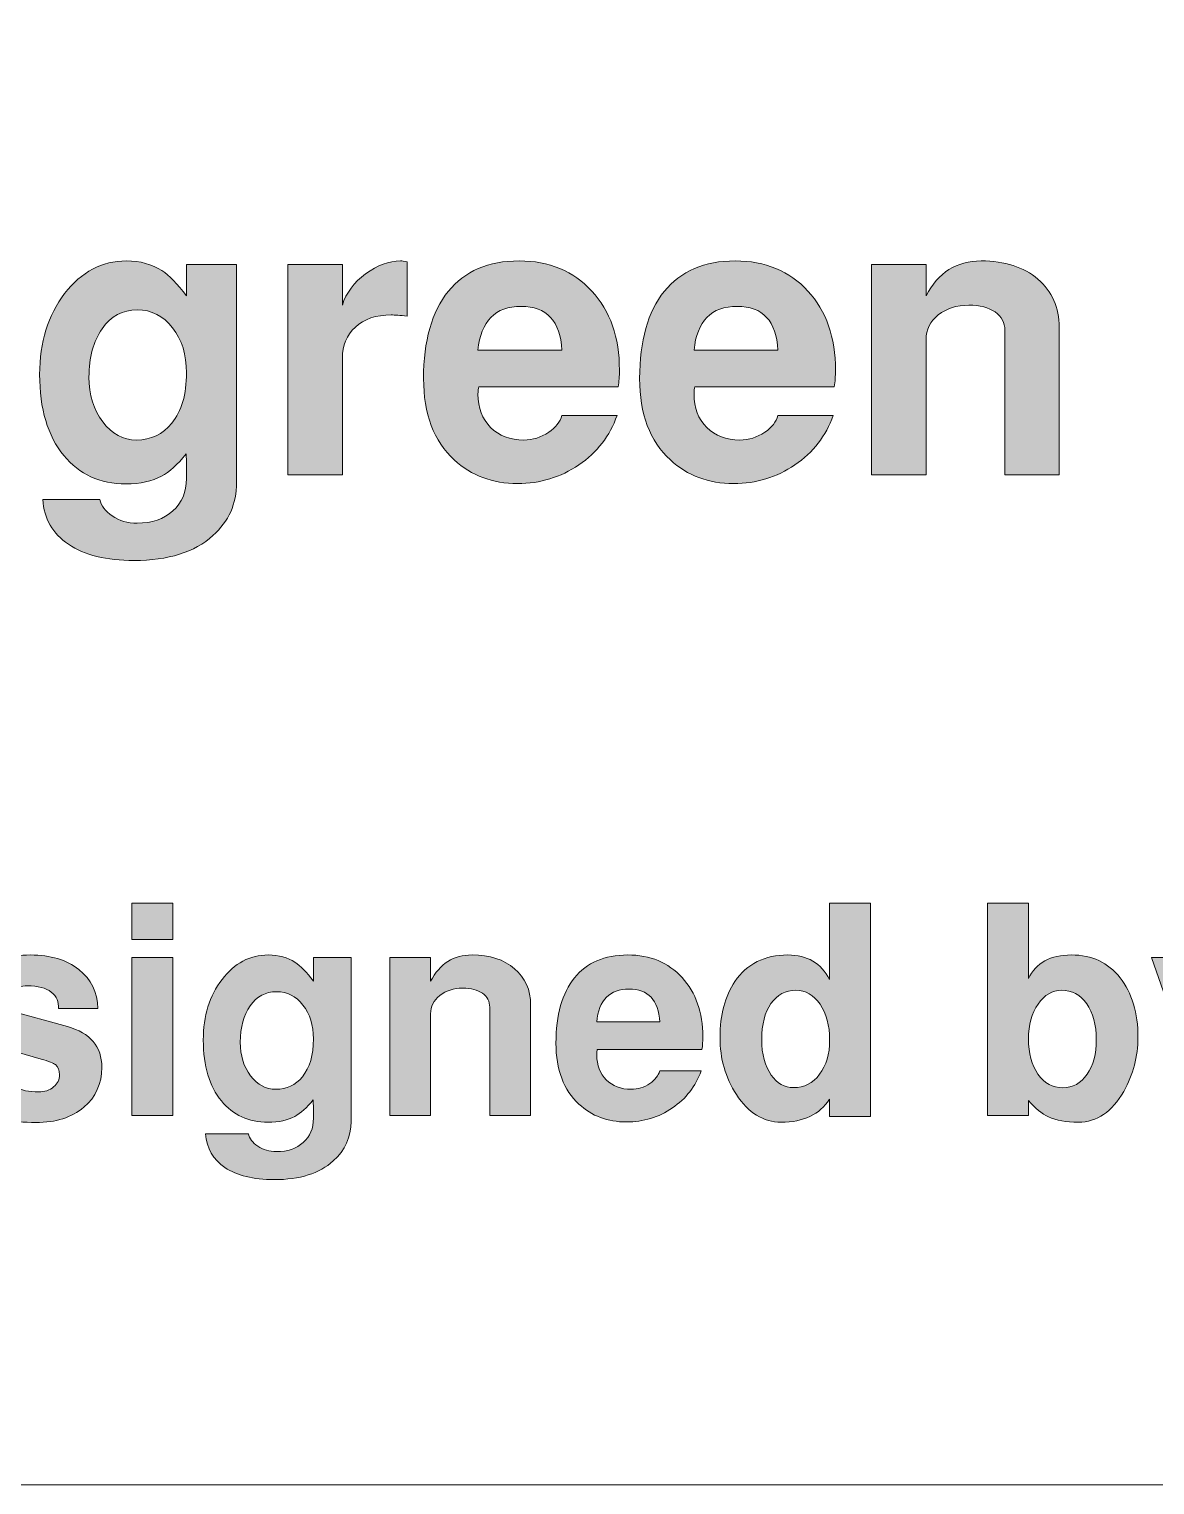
# Model space of a CAD drawing. Header units: inches. Extents: x 0.8 to 4.89, y -4.49 to -0.82.
# Drawn here: x 2.839 to 3.322, y -4.486 to -3.862 of the extents above; entities that cross this region are included whole.
import ezdxf

# ---------------------------------------------------------------- set-up
doc = ezdxf.new("R2010")
doc.units = ezdxf.units.IN
doc.header["$MEASUREMENT"] = 0
doc.layers.add('Layer 1', color=7, linetype='Continuous')

# ---------------------------------------------------------------- blocks, each defined once
blk = doc.blocks.new('block 2')
at = {"layer": 'Layer 1', "color": 7, "lineweight": 5, "true_color": 0xffffff}
blk.add_lwpolyline([(0.79512, -4.48611), (0.79512, -0.81564), (4.89347, -0.81564), (4.89347, -4.48611), (0.79512, -4.48611)], dxfattribs=at)
blk = doc.blocks.new('block 16')
at = {"layer": 'Layer 1', "true_color": 0xed1f24}
h = blk.add_hatch(color=240, dxfattribs=at)
h.dxf.hatch_style = 2
edge = h.paths.add_edge_path()
edge.add_spline(control_points=[(2.92839, -4.0562), (2.92839, -4.0652), (2.92499, -4.07275), (2.91822, -4.07886), (2.91033, -4.08597), (2.89905, -4.08953), (2.88439, -4.08953), (2.8725, -4.08953), (2.86314, -4.08722), (2.8563, -4.08261), (2.84947, -4.078), (2.84578, -4.07159), (2.84522, -4.06336), (2.84522, -4.06336), (2.86968, -4.06336), (2.86968, -4.06336), (2.87025, -4.06603), (2.87203, -4.06839), (2.87505, -4.07045), (2.87807, -4.0725), (2.88164, -4.07353), (2.88577, -4.07353), (2.89203, -4.07353), (2.89711, -4.07178), (2.90102, -4.06828), (2.90493, -4.06478), (2.90689, -4.06014), (2.90689, -4.05436), (2.90689, -4.04836), (2.90683, -4.04486), (2.90672, -4.04386), (2.90304, -4.04842), (2.89951, -4.05159), (2.89617, -4.05337), (2.89214, -4.05558), (2.88706, -4.05669), (2.88091, -4.05669), (2.86974, -4.05669), (2.86086, -4.05264), (2.85428, -4.04453), (2.84734, -4.03609), (2.84389, -4.02448), (2.84389, -4.0097), (2.84389, -3.99592), (2.84746, -3.98436), (2.85461, -3.97503), (2.86176, -3.9657), (2.87059, -3.96103), (2.88108, -3.96103), (2.887, -3.96103), (2.89209, -3.96242), (2.89634, -3.9652), (2.89945, -3.96731), (2.90297, -3.97092), (2.90689, -3.97603), (2.90689, -3.97603), (2.90689, -3.96253), (2.90689, -3.96253), (2.90689, -3.96253), (2.92839, -3.96253), (2.92839, -3.96253), (2.92839, -3.96253), (2.92839, -4.0562), (2.92839, -4.0562)], knot_values=[0, 0, 0, 0, 1, 1, 1, 2, 2, 2, 3, 3, 3, 4, 4, 4, 5, 5, 5, 6, 6, 6, 7, 7, 7, 8, 8, 8, 9, 9, 9, 10, 10, 10, 11, 11, 11, 12, 12, 12, 13, 13, 13, 14, 14, 14, 15, 15, 15, 16, 16, 16, 17, 17, 17, 18, 18, 18, 19, 19, 19, 20, 20, 20, 21, 21, 21, 21], degree=3, periodic=1)
edge = h.paths.add_edge_path()
edge.add_spline(control_points=[(2.90689, -4.00903), (2.90689, -4.00125), (2.90489, -3.99481), (2.90089, -3.9897), (2.89688, -3.98459), (2.89183, -3.98203), (2.88572, -3.98203), (2.8795, -3.98203), (2.8745, -3.98473), (2.87072, -3.99011), (2.86694, -3.9955), (2.86505, -4.00242), (2.86505, -4.01086), (2.86505, -4.01853), (2.86702, -4.02495), (2.87097, -4.03011), (2.87491, -4.03528), (2.87972, -4.03786), (2.88539, -4.03786), (2.89161, -4.03786), (2.89666, -4.03547), (2.90055, -4.03069), (2.90477, -4.02547), (2.90689, -4.01826), (2.90689, -4.00903)], knot_values=[0, 0, 0, 0, 1, 1, 1, 2, 2, 2, 3, 3, 3, 4, 4, 4, 5, 5, 5, 6, 6, 6, 7, 7, 7, 8, 8, 8, 8], degree=3, periodic=1)
h = blk.add_hatch(color=240, dxfattribs=at)
h.dxf.hatch_style = 2
edge = h.paths.add_edge_path()
edge.add_spline(control_points=[(3.00155, -3.98469), (2.99844, -3.98436), (2.99616, -3.9842), (2.99472, -3.9842), (2.98817, -3.9842), (2.98303, -3.98595), (2.9793, -3.98945), (2.97558, -3.99295), (2.97372, -3.99736), (2.97372, -4.0027), (2.97372, -4.0027), (2.97372, -4.05286), (2.97372, -4.05286), (2.97372, -4.05286), (2.95039, -4.05286), (2.95039, -4.05286), (2.95039, -4.05286), (2.95039, -3.96253), (2.95039, -3.96253), (2.95039, -3.96253), (2.97372, -3.96253), (2.97372, -3.96253), (2.97372, -3.96253), (2.97372, -3.98003), (2.97372, -3.98003), (2.97539, -3.9747), (2.97872, -3.97019), (2.98372, -3.96653), (2.98872, -3.96286), (2.99372, -3.96103), (2.99872, -3.96103), (2.99927, -3.96103), (3.00022, -3.96114), (3.00155, -3.96136), (3.00155, -3.96136), (3.00155, -3.98469), (3.00155, -3.98469)], knot_values=[0, 0, 0, 0, 1, 1, 1, 2, 2, 2, 3, 3, 3, 4, 4, 4, 5, 5, 5, 6, 6, 6, 7, 7, 7, 8, 8, 8, 9, 9, 9, 10, 10, 10, 11, 11, 11, 12, 12, 12, 12], degree=3, periodic=1)
h = blk.add_hatch(color=240, dxfattribs=at)
h.dxf.hatch_style = 2
edge = h.paths.add_edge_path()
edge.add_spline(control_points=[(3.09256, -4.00786), (3.09256, -4.01053), (3.09239, -4.01292), (3.09205, -4.01503), (3.09205, -4.01503), (3.03222, -4.01503), (3.03222, -4.01503), (3.032, -4.0157), (3.03189, -4.01675), (3.03189, -4.0182), (3.03189, -4.02409), (3.0337, -4.02884), (3.03733, -4.03244), (3.04097, -4.03606), (3.0457, -4.03786), (3.05154, -4.03786), (3.05539, -4.03786), (3.05897, -4.03676), (3.06227, -4.03453), (3.06525, -4.03242), (3.06712, -4.03003), (3.06788, -4.02736), (3.06788, -4.02736), (3.09155, -4.02736), (3.09155, -4.02736), (3.08844, -4.03614), (3.08297, -4.0432), (3.07513, -4.04853), (3.0673, -4.05386), (3.05855, -4.05653), (3.04889, -4.05653), (3.03811, -4.05653), (3.02905, -4.05314), (3.02172, -4.04637), (3.01294, -4.03826), (3.00855, -4.02665), (3.00855, -4.01153), (3.00855, -3.99531), (3.01208, -3.98284), (3.01914, -3.97411), (3.02619, -3.96539), (3.03633, -3.96103), (3.04955, -3.96103), (3.06244, -3.96103), (3.07283, -3.96534), (3.08072, -3.97394), (3.08861, -3.98256), (3.09256, -3.99386), (3.09256, -4.00786)], knot_values=[0, 0, 0, 0, 1, 1, 1, 2, 2, 2, 3, 3, 3, 4, 4, 4, 5, 5, 5, 6, 6, 6, 7, 7, 7, 8, 8, 8, 9, 9, 9, 10, 10, 10, 11, 11, 11, 12, 12, 12, 13, 13, 13, 14, 14, 14, 15, 15, 15, 16, 16, 16, 16], degree=3, periodic=1)
edge = h.paths.add_edge_path()
edge.add_spline(control_points=[(3.06788, -3.99936), (3.06721, -3.98681), (3.06138, -3.98053), (3.05039, -3.98053), (3.03929, -3.98053), (3.03312, -3.98681), (3.03189, -3.99936), (3.03189, -3.99936), (3.06788, -3.99936), (3.06788, -3.99936)], knot_values=[0, 0, 0, 0, 1, 1, 1, 2, 2, 2, 3, 3, 3, 3], degree=3, periodic=1)
h = blk.add_hatch(color=240, dxfattribs=at)
h.dxf.hatch_style = 2
edge = h.paths.add_edge_path()
edge.add_spline(control_points=[(3.18522, -4.00786), (3.18522, -4.01053), (3.18505, -4.01292), (3.18472, -4.01503), (3.18472, -4.01503), (3.12488, -4.01503), (3.12488, -4.01503), (3.12466, -4.0157), (3.12455, -4.01675), (3.12455, -4.0182), (3.12455, -4.02409), (3.12637, -4.02884), (3.13, -4.03244), (3.13363, -4.03606), (3.13837, -4.03786), (3.14421, -4.03786), (3.14806, -4.03786), (3.15163, -4.03676), (3.15493, -4.03453), (3.15791, -4.03242), (3.15978, -4.03003), (3.16055, -4.02736), (3.16055, -4.02736), (3.18422, -4.02736), (3.18422, -4.02736), (3.1811, -4.03614), (3.17563, -4.0432), (3.1678, -4.04853), (3.15997, -4.05386), (3.15122, -4.05653), (3.14155, -4.05653), (3.13077, -4.05653), (3.12172, -4.05314), (3.11439, -4.04637), (3.1056, -4.03826), (3.10122, -4.02665), (3.10122, -4.01153), (3.10122, -3.99531), (3.10474, -3.98284), (3.1118, -3.97411), (3.11886, -3.96539), (3.12899, -3.96103), (3.14222, -3.96103), (3.1551, -3.96103), (3.16549, -3.96534), (3.17339, -3.97394), (3.18127, -3.98256), (3.18522, -3.99386), (3.18522, -4.00786)], knot_values=[0, 0, 0, 0, 1, 1, 1, 2, 2, 2, 3, 3, 3, 4, 4, 4, 5, 5, 5, 6, 6, 6, 7, 7, 7, 8, 8, 8, 9, 9, 9, 10, 10, 10, 11, 11, 11, 12, 12, 12, 13, 13, 13, 14, 14, 14, 15, 15, 15, 16, 16, 16, 16], degree=3, periodic=1)
edge = h.paths.add_edge_path()
edge.add_spline(control_points=[(3.16055, -3.99936), (3.15988, -3.98681), (3.15405, -3.98053), (3.14306, -3.98053), (3.13195, -3.98053), (3.12579, -3.98681), (3.12455, -3.99936), (3.12455, -3.99936), (3.16055, -3.99936), (3.16055, -3.99936)], knot_values=[0, 0, 0, 0, 1, 1, 1, 2, 2, 2, 3, 3, 3, 3], degree=3, periodic=1)
h = blk.add_hatch(color=240, dxfattribs=at)
h.dxf.hatch_style = 2
edge = h.paths.add_edge_path()
edge.add_spline(control_points=[(3.28122, -4.05286), (3.28122, -4.05286), (3.25788, -4.05286), (3.25788, -4.05286), (3.25788, -4.05286), (3.25788, -3.99087), (3.25788, -3.99087), (3.25788, -3.98753), (3.25649, -3.98489), (3.25372, -3.98294), (3.25094, -3.981), (3.24716, -3.98003), (3.24238, -3.98003), (3.23716, -3.98003), (3.2328, -3.98142), (3.2293, -3.9842), (3.2258, -3.98697), (3.22405, -3.99048), (3.22405, -3.9947), (3.22405, -3.9947), (3.22405, -4.05286), (3.22405, -4.05286), (3.22405, -4.05286), (3.20072, -4.05286), (3.20072, -4.05286), (3.20072, -4.05286), (3.20072, -3.96253), (3.20072, -3.96253), (3.20072, -3.96253), (3.22405, -3.96253), (3.22405, -3.96253), (3.22405, -3.96253), (3.22405, -3.97603), (3.22405, -3.97603), (3.22927, -3.96603), (3.23716, -3.96103), (3.24771, -3.96103), (3.25783, -3.96103), (3.26594, -3.96364), (3.27205, -3.96887), (3.27816, -3.97409), (3.28122, -3.98098), (3.28122, -3.98953), (3.28122, -3.98953), (3.28122, -4.05286), (3.28122, -4.05286)], knot_values=[0, 0, 0, 0, 1, 1, 1, 2, 2, 2, 3, 3, 3, 4, 4, 4, 5, 5, 5, 6, 6, 6, 7, 7, 7, 8, 8, 8, 9, 9, 9, 10, 10, 10, 11, 11, 11, 12, 12, 12, 13, 13, 13, 14, 14, 14, 15, 15, 15, 15], degree=3, periodic=1)
at = {"layer": 'Layer 1', "lineweight": 0}
for points, knots in [([(2.92839, -4.0562), (2.92839, -4.0652), (2.92499, -4.07275), (2.91822, -4.07886), (2.91033, -4.08597), (2.89905, -4.08953), (2.88439, -4.08953), (2.8725, -4.08953), (2.86314, -4.08722), (2.8563, -4.08261), (2.84947, -4.078), (2.84578, -4.07159), (2.84522, -4.06336), (2.84522, -4.06336), (2.86968, -4.06336), (2.86968, -4.06336), (2.87025, -4.06603), (2.87203, -4.06839), (2.87505, -4.07045), (2.87807, -4.0725), (2.88164, -4.07353), (2.88577, -4.07353), (2.89203, -4.07353), (2.89711, -4.07178), (2.90102, -4.06828), (2.90493, -4.06478), (2.90689, -4.06014), (2.90689, -4.05436), (2.90689, -4.04836), (2.90683, -4.04486), (2.90672, -4.04386), (2.90304, -4.04842), (2.89951, -4.05159), (2.89617, -4.05337), (2.89214, -4.05558), (2.88706, -4.05669), (2.88091, -4.05669), (2.86974, -4.05669), (2.86086, -4.05264), (2.85428, -4.04453), (2.84734, -4.03609), (2.84389, -4.02448), (2.84389, -4.0097), (2.84389, -3.99592), (2.84746, -3.98436), (2.85461, -3.97503), (2.86176, -3.9657), (2.87059, -3.96103), (2.88108, -3.96103), (2.887, -3.96103), (2.89209, -3.96242), (2.89634, -3.9652), (2.89945, -3.96731), (2.90297, -3.97092), (2.90689, -3.97603), (2.90689, -3.97603), (2.90689, -3.96253), (2.90689, -3.96253), (2.90689, -3.96253), (2.92839, -3.96253), (2.92839, -3.96253), (2.92839, -3.96253), (2.92839, -4.0562), (2.92839, -4.0562)], [0, 0, 0, 0, 1, 1, 1, 2, 2, 2, 3, 3, 3, 4, 4, 4, 5, 5, 5, 6, 6, 6, 7, 7, 7, 8, 8, 8, 9, 9, 9, 10, 10, 10, 11, 11, 11, 12, 12, 12, 13, 13, 13, 14, 14, 14, 15, 15, 15, 16, 16, 16, 17, 17, 17, 18, 18, 18, 19, 19, 19, 20, 20, 20, 21, 21, 21, 21]), ([(3.00155, -3.98469), (2.99844, -3.98436), (2.99616, -3.9842), (2.99472, -3.9842), (2.98817, -3.9842), (2.98303, -3.98595), (2.9793, -3.98945), (2.97558, -3.99295), (2.97372, -3.99736), (2.97372, -4.0027), (2.97372, -4.0027), (2.97372, -4.05286), (2.97372, -4.05286), (2.97372, -4.05286), (2.95039, -4.05286), (2.95039, -4.05286), (2.95039, -4.05286), (2.95039, -3.96253), (2.95039, -3.96253), (2.95039, -3.96253), (2.97372, -3.96253), (2.97372, -3.96253), (2.97372, -3.96253), (2.97372, -3.98003), (2.97372, -3.98003), (2.97539, -3.9747), (2.97872, -3.97019), (2.98372, -3.96653), (2.98872, -3.96286), (2.99372, -3.96103), (2.99872, -3.96103), (2.99927, -3.96103), (3.00022, -3.96114), (3.00155, -3.96136), (3.00155, -3.96136), (3.00155, -3.98469), (3.00155, -3.98469)], [0, 0, 0, 0, 1, 1, 1, 2, 2, 2, 3, 3, 3, 4, 4, 4, 5, 5, 5, 6, 6, 6, 7, 7, 7, 8, 8, 8, 9, 9, 9, 10, 10, 10, 11, 11, 11, 12, 12, 12, 12]), ([(3.09256, -4.00786), (3.09256, -4.01053), (3.09239, -4.01292), (3.09205, -4.01503), (3.09205, -4.01503), (3.03222, -4.01503), (3.03222, -4.01503), (3.032, -4.0157), (3.03189, -4.01675), (3.03189, -4.0182), (3.03189, -4.02409), (3.0337, -4.02884), (3.03733, -4.03244), (3.04097, -4.03606), (3.0457, -4.03786), (3.05154, -4.03786), (3.05539, -4.03786), (3.05897, -4.03676), (3.06227, -4.03453), (3.06525, -4.03242), (3.06712, -4.03003), (3.06788, -4.02736), (3.06788, -4.02736), (3.09155, -4.02736), (3.09155, -4.02736), (3.08844, -4.03614), (3.08297, -4.0432), (3.07513, -4.04853), (3.0673, -4.05386), (3.05855, -4.05653), (3.04889, -4.05653), (3.03811, -4.05653), (3.02905, -4.05314), (3.02172, -4.04637), (3.01294, -4.03826), (3.00855, -4.02665), (3.00855, -4.01153), (3.00855, -3.99531), (3.01208, -3.98284), (3.01914, -3.97411), (3.02619, -3.96539), (3.03633, -3.96103), (3.04955, -3.96103), (3.06244, -3.96103), (3.07283, -3.96534), (3.08072, -3.97394), (3.08861, -3.98256), (3.09256, -3.99386), (3.09256, -4.00786)], [0, 0, 0, 0, 1, 1, 1, 2, 2, 2, 3, 3, 3, 4, 4, 4, 5, 5, 5, 6, 6, 6, 7, 7, 7, 8, 8, 8, 9, 9, 9, 10, 10, 10, 11, 11, 11, 12, 12, 12, 13, 13, 13, 14, 14, 14, 15, 15, 15, 16, 16, 16, 16]), ([(3.18522, -4.00786), (3.18522, -4.01053), (3.18505, -4.01292), (3.18472, -4.01503), (3.18472, -4.01503), (3.12488, -4.01503), (3.12488, -4.01503), (3.12466, -4.0157), (3.12455, -4.01675), (3.12455, -4.0182), (3.12455, -4.02409), (3.12637, -4.02884), (3.13, -4.03244), (3.13363, -4.03606), (3.13837, -4.03786), (3.14421, -4.03786), (3.14806, -4.03786), (3.15163, -4.03676), (3.15493, -4.03453), (3.15791, -4.03242), (3.15978, -4.03003), (3.16055, -4.02736), (3.16055, -4.02736), (3.18422, -4.02736), (3.18422, -4.02736), (3.1811, -4.03614), (3.17563, -4.0432), (3.1678, -4.04853), (3.15997, -4.05386), (3.15122, -4.05653), (3.14155, -4.05653), (3.13077, -4.05653), (3.12172, -4.05314), (3.11439, -4.04637), (3.1056, -4.03826), (3.10122, -4.02665), (3.10122, -4.01153), (3.10122, -3.99531), (3.10474, -3.98284), (3.1118, -3.97411), (3.11886, -3.96539), (3.12899, -3.96103), (3.14222, -3.96103), (3.1551, -3.96103), (3.16549, -3.96534), (3.17339, -3.97394), (3.18127, -3.98256), (3.18522, -3.99386), (3.18522, -4.00786)], [0, 0, 0, 0, 1, 1, 1, 2, 2, 2, 3, 3, 3, 4, 4, 4, 5, 5, 5, 6, 6, 6, 7, 7, 7, 8, 8, 8, 9, 9, 9, 10, 10, 10, 11, 11, 11, 12, 12, 12, 13, 13, 13, 14, 14, 14, 15, 15, 15, 16, 16, 16, 16]), ([(3.28122, -4.05286), (3.28122, -4.05286), (3.25788, -4.05286), (3.25788, -4.05286), (3.25788, -4.05286), (3.25788, -3.99087), (3.25788, -3.99087), (3.25788, -3.98753), (3.25649, -3.98489), (3.25372, -3.98294), (3.25094, -3.981), (3.24716, -3.98003), (3.24238, -3.98003), (3.23716, -3.98003), (3.2328, -3.98142), (3.2293, -3.9842), (3.2258, -3.98697), (3.22405, -3.99048), (3.22405, -3.9947), (3.22405, -3.9947), (3.22405, -4.05286), (3.22405, -4.05286), (3.22405, -4.05286), (3.20072, -4.05286), (3.20072, -4.05286), (3.20072, -4.05286), (3.20072, -3.96253), (3.20072, -3.96253), (3.20072, -3.96253), (3.22405, -3.96253), (3.22405, -3.96253), (3.22405, -3.96253), (3.22405, -3.97603), (3.22405, -3.97603), (3.22927, -3.96603), (3.23716, -3.96103), (3.24771, -3.96103), (3.25783, -3.96103), (3.26594, -3.96364), (3.27205, -3.96887), (3.27816, -3.97409), (3.28122, -3.98098), (3.28122, -3.98953), (3.28122, -3.98953), (3.28122, -4.05286), (3.28122, -4.05286)], [0, 0, 0, 0, 1, 1, 1, 2, 2, 2, 3, 3, 3, 4, 4, 4, 5, 5, 5, 6, 6, 6, 7, 7, 7, 8, 8, 8, 9, 9, 9, 10, 10, 10, 11, 11, 11, 12, 12, 12, 13, 13, 13, 14, 14, 14, 15, 15, 15, 15]), ([(2.90689, -4.00903), (2.90689, -4.00125), (2.90489, -3.99481), (2.90089, -3.9897), (2.89688, -3.98459), (2.89183, -3.98203), (2.88572, -3.98203), (2.8795, -3.98203), (2.8745, -3.98473), (2.87072, -3.99011), (2.86694, -3.9955), (2.86505, -4.00242), (2.86505, -4.01086), (2.86505, -4.01853), (2.86702, -4.02495), (2.87097, -4.03011), (2.87491, -4.03528), (2.87972, -4.03786), (2.88539, -4.03786), (2.89161, -4.03786), (2.89666, -4.03547), (2.90055, -4.03069), (2.90477, -4.02547), (2.90689, -4.01826), (2.90689, -4.00903)], [0, 0, 0, 0, 1, 1, 1, 2, 2, 2, 3, 3, 3, 4, 4, 4, 5, 5, 5, 6, 6, 6, 7, 7, 7, 8, 8, 8, 8]), ([(3.06788, -3.99936), (3.06721, -3.98681), (3.06138, -3.98053), (3.05039, -3.98053), (3.03929, -3.98053), (3.03312, -3.98681), (3.03189, -3.99936), (3.03189, -3.99936), (3.06788, -3.99936), (3.06788, -3.99936)], [0, 0, 0, 0, 1, 1, 1, 2, 2, 2, 3, 3, 3, 3]), ([(3.16055, -3.99936), (3.15988, -3.98681), (3.15405, -3.98053), (3.14306, -3.98053), (3.13195, -3.98053), (3.12579, -3.98681), (3.12455, -3.99936), (3.12455, -3.99936), (3.16055, -3.99936), (3.16055, -3.99936)], [0, 0, 0, 0, 1, 1, 1, 2, 2, 2, 3, 3, 3, 3])]:
    blk.add_open_spline(points, degree=3, knots=knots, dxfattribs=at)
blk = doc.blocks.new('block 14')
at = {"layer": 'Layer 1'}
blk.add_blockref('block 16', (0, 0), dxfattribs=at)
blk = doc.blocks.new('block 4')
at = {"layer": 'Layer 1'}
blk.add_blockref('block 14', (0, 0), dxfattribs=at)
blk = doc.blocks.new('block 27')
at = {"layer": 'Layer 1', "true_color": 0xed1f24}
h = blk.add_hatch(color=240, dxfattribs=at)
h.dxf.hatch_style = 2
h.paths.add_polyline_path([(2.90095, -4.25216), (2.88344, -4.25216), (2.88344, -4.23653), (2.90095, -4.23653)])
h.paths.add_polyline_path([(2.90095, -4.32766), (2.88344, -4.32766), (2.88344, -4.25991), (2.90095, -4.25991)])
h = blk.add_hatch(color=240, dxfattribs=at)
h.dxf.hatch_style = 2
edge = h.paths.add_edge_path()
edge.add_spline(control_points=[(3.2002, -4.32803), (3.2002, -4.32803), (3.18271, -4.32803), (3.18271, -4.32803), (3.18271, -4.32803), (3.18271, -4.32066), (3.18271, -4.32066), (3.17837, -4.32724), (3.17145, -4.33053), (3.16195, -4.33053), (3.15428, -4.33053), (3.14787, -4.32657), (3.1427, -4.31866), (3.13803, -4.31141), (3.1357, -4.30324), (3.1357, -4.29416), (3.1357, -4.28449), (3.13782, -4.27649), (3.14208, -4.27016), (3.14724, -4.26257), (3.15483, -4.25878), (3.16483, -4.25878), (3.17308, -4.25878), (3.17904, -4.26228), (3.18271, -4.26928), (3.18271, -4.26928), (3.18271, -4.23653), (3.18271, -4.23653), (3.18271, -4.23653), (3.2002, -4.23653), (3.2002, -4.23653), (3.2002, -4.23653), (3.2002, -4.32803), (3.2002, -4.32803)], knot_values=[0, 0, 0, 0, 1, 1, 1, 2, 2, 2, 3, 3, 3, 4, 4, 4, 5, 5, 5, 6, 6, 6, 7, 7, 7, 8, 8, 8, 9, 9, 9, 10, 10, 10, 11, 11, 11, 11], degree=3, periodic=1)
edge = h.paths.add_edge_path()
edge.add_spline(control_points=[(3.18271, -4.29522), (3.18271, -4.28899), (3.18134, -4.28387), (3.1786, -4.27989), (3.17586, -4.2759), (3.17241, -4.27391), (3.16827, -4.27391), (3.16378, -4.27391), (3.16021, -4.27582), (3.15756, -4.27964), (3.1549, -4.28346), (3.15358, -4.28857), (3.15358, -4.29497), (3.15358, -4.30145), (3.15495, -4.30656), (3.15769, -4.3103), (3.16017, -4.31387), (3.16337, -4.31566), (3.16727, -4.31566), (3.17183, -4.31566), (3.17554, -4.31377), (3.17841, -4.30998), (3.18127, -4.30621), (3.18271, -4.30128), (3.18271, -4.29522)], knot_values=[0, 0, 0, 0, 1, 1, 1, 2, 2, 2, 3, 3, 3, 4, 4, 4, 5, 5, 5, 6, 6, 6, 7, 7, 7, 8, 8, 8, 8], degree=3, periodic=1)
h = blk.add_hatch(color=240, dxfattribs=at)
h.dxf.hatch_style = 2
edge = h.paths.add_edge_path()
edge.add_spline(control_points=[(3.31496, -4.29416), (3.31496, -4.30233), (3.31291, -4.31003), (3.30884, -4.31728), (3.30383, -4.32612), (3.29734, -4.33053), (3.28933, -4.33053), (3.28417, -4.33053), (3.27991, -4.32978), (3.27658, -4.32828), (3.27367, -4.32686), (3.27079, -4.32449), (3.26796, -4.32116), (3.26796, -4.32116), (3.26796, -4.32766), (3.26796, -4.32766), (3.26796, -4.32766), (3.25046, -4.32766), (3.25046, -4.32766), (3.25046, -4.32766), (3.25046, -4.23653), (3.25046, -4.23653), (3.25046, -4.23653), (3.26796, -4.23653), (3.26796, -4.23653), (3.26796, -4.23653), (3.26796, -4.26891), (3.26796, -4.26891), (3.27121, -4.26216), (3.27738, -4.25878), (3.28646, -4.25878), (3.29521, -4.25878), (3.30214, -4.26203), (3.30727, -4.26853), (3.3124, -4.27503), (3.31496, -4.28358), (3.31496, -4.29416)], knot_values=[0, 0, 0, 0, 1, 1, 1, 2, 2, 2, 3, 3, 3, 4, 4, 4, 5, 5, 5, 6, 6, 6, 7, 7, 7, 8, 8, 8, 9, 9, 9, 10, 10, 10, 11, 11, 11, 12, 12, 12, 12], degree=3, periodic=1)
edge = h.paths.add_edge_path()
edge.add_spline(control_points=[(3.29709, -4.29516), (3.29709, -4.28874), (3.29572, -4.2836), (3.29298, -4.27972), (3.29024, -4.27584), (3.28663, -4.27391), (3.28215, -4.27391), (3.27825, -4.27391), (3.27491, -4.27589), (3.27213, -4.27985), (3.26935, -4.28381), (3.26796, -4.28878), (3.26796, -4.29478), (3.26796, -4.30095), (3.26933, -4.30599), (3.27207, -4.30991), (3.27481, -4.31382), (3.27837, -4.31578), (3.28277, -4.31578), (3.287, -4.31578), (3.29045, -4.31384), (3.2931, -4.30997), (3.29576, -4.30609), (3.29709, -4.30115), (3.29709, -4.29516)], knot_values=[0, 0, 0, 0, 1, 1, 1, 2, 2, 2, 3, 3, 3, 4, 4, 4, 5, 5, 5, 6, 6, 6, 7, 7, 7, 8, 8, 8, 8], degree=3, periodic=1)
h = blk.add_hatch(color=240, dxfattribs=at)
h.dxf.hatch_style = 2
edge = h.paths.add_edge_path()
edge.add_spline(control_points=[(2.87057, -4.30703), (2.87057, -4.31403), (2.86799, -4.31972), (2.86283, -4.3241), (2.85765, -4.32847), (2.85082, -4.33065), (2.84233, -4.33065), (2.8319, -4.33065), (2.82389, -4.32867), (2.81826, -4.32472), (2.81264, -4.32076), (2.80961, -4.31512), (2.8092, -4.30778), (2.8092, -4.30778), (2.82645, -4.30778), (2.82645, -4.30778), (2.82711, -4.3112), (2.82933, -4.31374), (2.83308, -4.31541), (2.83599, -4.31683), (2.83945, -4.31753), (2.84344, -4.31753), (2.84603, -4.31753), (2.84818, -4.31682), (2.84989, -4.31539), (2.85159, -4.31396), (2.85245, -4.31224), (2.85245, -4.31023), (2.85245, -4.30821), (2.85187, -4.30674), (2.8507, -4.30582), (2.84979, -4.30515), (2.84776, -4.30435), (2.8446, -4.30343), (2.8446, -4.30343), (2.82484, -4.29774), (2.82484, -4.29774), (2.81607, -4.29515), (2.8117, -4.28929), (2.8117, -4.28013), (2.8117, -4.27372), (2.8142, -4.26856), (2.8192, -4.26465), (2.8242, -4.26074), (2.83112, -4.25878), (2.83995, -4.25878), (2.84853, -4.25878), (2.85547, -4.26086), (2.86076, -4.26503), (2.86605, -4.2692), (2.86874, -4.27478), (2.86882, -4.28178), (2.86882, -4.28178), (2.85195, -4.28178), (2.85195, -4.28178), (2.8522, -4.27886), (2.85118, -4.27651), (2.84888, -4.27472), (2.84659, -4.27293), (2.84315, -4.27203), (2.83858, -4.27203), (2.83607, -4.27203), (2.83386, -4.27262), (2.83195, -4.27378), (2.8297, -4.27503), (2.82857, -4.27666), (2.82857, -4.27866), (2.82857, -4.2809), (2.82933, -4.28224), (2.83082, -4.28265), (2.83082, -4.28265), (2.85582, -4.28953), (2.85582, -4.28953), (2.86565, -4.2922), (2.87057, -4.29803), (2.87057, -4.30703)], knot_values=[0, 0, 0, 0, 1, 1, 1, 2, 2, 2, 3, 3, 3, 4, 4, 4, 5, 5, 5, 6, 6, 6, 7, 7, 7, 8, 8, 8, 9, 9, 9, 10, 10, 10, 11, 11, 11, 12, 12, 12, 13, 13, 13, 14, 14, 14, 15, 15, 15, 16, 16, 16, 17, 17, 17, 18, 18, 18, 19, 19, 19, 20, 20, 20, 21, 21, 21, 22, 22, 22, 23, 23, 23, 24, 24, 24, 25, 25, 25, 25], degree=3, periodic=1)
h = blk.add_hatch(color=240, dxfattribs=at)
h.dxf.hatch_style = 2
edge = h.paths.add_edge_path()
edge.add_spline(control_points=[(2.97745, -4.33016), (2.97745, -4.33691), (2.97491, -4.34257), (2.96983, -4.34715), (2.96391, -4.35249), (2.95545, -4.35516), (2.94445, -4.35516), (2.93553, -4.35516), (2.92851, -4.35343), (2.92339, -4.34997), (2.91827, -4.34651), (2.91549, -4.3417), (2.91508, -4.33553), (2.91508, -4.33553), (2.93342, -4.33553), (2.93342, -4.33553), (2.93384, -4.33753), (2.93519, -4.3393), (2.93745, -4.34085), (2.93971, -4.34239), (2.94239, -4.34316), (2.94549, -4.34316), (2.95018, -4.34316), (2.95399, -4.34184), (2.95693, -4.33922), (2.95986, -4.3366), (2.96133, -4.33312), (2.96133, -4.32878), (2.96133, -4.32428), (2.96128, -4.32166), (2.9612, -4.32091), (2.95844, -4.32433), (2.9558, -4.3267), (2.95329, -4.32803), (2.95027, -4.3297), (2.94646, -4.33053), (2.94185, -4.33053), (2.93347, -4.33053), (2.92681, -4.32749), (2.92187, -4.3214), (2.91667, -4.31508), (2.91408, -4.30637), (2.91408, -4.29528), (2.91408, -4.28495), (2.91675, -4.27628), (2.92212, -4.26928), (2.92748, -4.26228), (2.9341, -4.25878), (2.94198, -4.25878), (2.94642, -4.25878), (2.95023, -4.25983), (2.95341, -4.26191), (2.95576, -4.26349), (2.95839, -4.2662), (2.96133, -4.27003), (2.96133, -4.27003), (2.96133, -4.25991), (2.96133, -4.25991), (2.96133, -4.25991), (2.97745, -4.25991), (2.97745, -4.25991), (2.97745, -4.25991), (2.97745, -4.33016), (2.97745, -4.33016)], knot_values=[0, 0, 0, 0, 1, 1, 1, 2, 2, 2, 3, 3, 3, 4, 4, 4, 5, 5, 5, 6, 6, 6, 7, 7, 7, 8, 8, 8, 9, 9, 9, 10, 10, 10, 11, 11, 11, 12, 12, 12, 13, 13, 13, 14, 14, 14, 15, 15, 15, 16, 16, 16, 17, 17, 17, 18, 18, 18, 19, 19, 19, 20, 20, 20, 21, 21, 21, 21], degree=3, periodic=1)
edge = h.paths.add_edge_path()
edge.add_spline(control_points=[(2.96133, -4.29478), (2.96133, -4.28895), (2.95983, -4.28412), (2.95683, -4.28028), (2.95383, -4.27645), (2.95003, -4.27453), (2.94545, -4.27453), (2.94078, -4.27453), (2.93703, -4.27655), (2.9342, -4.28059), (2.93137, -4.28464), (2.92995, -4.28982), (2.92995, -4.29616), (2.92995, -4.30191), (2.93143, -4.30672), (2.93439, -4.31059), (2.93734, -4.31447), (2.94095, -4.31641), (2.9452, -4.31641), (2.94987, -4.31641), (2.95366, -4.31462), (2.95658, -4.31104), (2.95974, -4.30712), (2.96133, -4.3017), (2.96133, -4.29478)], knot_values=[0, 0, 0, 0, 1, 1, 1, 2, 2, 2, 3, 3, 3, 4, 4, 4, 5, 5, 5, 6, 6, 6, 7, 7, 7, 8, 8, 8, 8], degree=3, periodic=1)
h = blk.add_hatch(color=240, dxfattribs=at)
h.dxf.hatch_style = 2
edge = h.paths.add_edge_path()
edge.add_spline(control_points=[(3.05446, -4.32766), (3.05446, -4.32766), (3.03695, -4.32766), (3.03695, -4.32766), (3.03695, -4.32766), (3.03695, -4.28116), (3.03695, -4.28116), (3.03695, -4.27866), (3.03591, -4.27668), (3.03383, -4.27522), (3.03175, -4.27376), (3.02891, -4.27303), (3.02533, -4.27303), (3.02141, -4.27303), (3.01814, -4.27407), (3.01552, -4.27616), (3.01289, -4.27824), (3.01158, -4.28086), (3.01158, -4.28403), (3.01158, -4.28403), (3.01158, -4.32766), (3.01158, -4.32766), (3.01158, -4.32766), (2.99408, -4.32766), (2.99408, -4.32766), (2.99408, -4.32766), (2.99408, -4.25991), (2.99408, -4.25991), (2.99408, -4.25991), (3.01158, -4.25991), (3.01158, -4.25991), (3.01158, -4.25991), (3.01158, -4.27003), (3.01158, -4.27003), (3.0155, -4.26253), (3.02141, -4.25878), (3.02933, -4.25878), (3.03691, -4.25878), (3.043, -4.26074), (3.04758, -4.26466), (3.05216, -4.26858), (3.05446, -4.27374), (3.05446, -4.28016), (3.05446, -4.28016), (3.05446, -4.32766), (3.05446, -4.32766)], knot_values=[0, 0, 0, 0, 1, 1, 1, 2, 2, 2, 3, 3, 3, 4, 4, 4, 5, 5, 5, 6, 6, 6, 7, 7, 7, 8, 8, 8, 9, 9, 9, 10, 10, 10, 11, 11, 11, 12, 12, 12, 13, 13, 13, 14, 14, 14, 15, 15, 15, 15], degree=3, periodic=1)
h = blk.add_hatch(color=240, dxfattribs=at)
h.dxf.hatch_style = 2
edge = h.paths.add_edge_path()
edge.add_spline(control_points=[(3.12833, -4.2939), (3.12833, -4.29591), (3.12821, -4.2977), (3.12796, -4.29928), (3.12796, -4.29928), (3.08308, -4.29928), (3.08308, -4.29928), (3.08291, -4.29978), (3.08283, -4.30058), (3.08283, -4.30166), (3.08283, -4.30608), (3.08419, -4.30964), (3.08691, -4.31234), (3.08964, -4.31506), (3.09319, -4.31641), (3.09757, -4.31641), (3.10046, -4.31641), (3.10314, -4.31557), (3.10562, -4.3139), (3.10785, -4.31232), (3.10925, -4.31053), (3.10983, -4.30853), (3.10983, -4.30853), (3.12758, -4.30853), (3.12758, -4.30853), (3.12524, -4.31512), (3.12114, -4.32041), (3.11527, -4.32441), (3.10939, -4.32841), (3.10283, -4.33041), (3.09558, -4.33041), (3.0875, -4.33041), (3.0807, -4.32787), (3.0752, -4.32278), (3.06862, -4.3167), (3.06533, -4.30799), (3.06533, -4.29666), (3.06533, -4.28449), (3.06797, -4.27514), (3.07326, -4.2686), (3.07856, -4.26205), (3.08616, -4.25878), (3.09608, -4.25878), (3.10575, -4.25878), (3.11354, -4.26201), (3.11945, -4.26847), (3.12537, -4.27493), (3.12833, -4.28341), (3.12833, -4.2939)], knot_values=[0, 0, 0, 0, 1, 1, 1, 2, 2, 2, 3, 3, 3, 4, 4, 4, 5, 5, 5, 6, 6, 6, 7, 7, 7, 8, 8, 8, 9, 9, 9, 10, 10, 10, 11, 11, 11, 12, 12, 12, 13, 13, 13, 14, 14, 14, 15, 15, 15, 16, 16, 16, 16], degree=3, periodic=1)
edge = h.paths.add_edge_path()
edge.add_spline(control_points=[(3.10983, -4.28753), (3.10932, -4.27812), (3.10495, -4.27341), (3.09671, -4.27341), (3.08838, -4.27341), (3.08375, -4.27812), (3.08283, -4.28753), (3.08283, -4.28753), (3.10983, -4.28753), (3.10983, -4.28753)], knot_values=[0, 0, 0, 0, 1, 1, 1, 2, 2, 2, 3, 3, 3, 3], degree=3, periodic=1)
h = blk.add_hatch(color=240, dxfattribs=at)
h.dxf.hatch_style = 2
edge = h.paths.add_edge_path()
edge.add_spline(control_points=[(3.38683, -4.25991), (3.38683, -4.25991), (3.35784, -4.34266), (3.35784, -4.34266), (3.35533, -4.34974), (3.34991, -4.35362), (3.34159, -4.35428), (3.34159, -4.35428), (3.33008, -4.35516), (3.33008, -4.35516), (3.33008, -4.35516), (3.33008, -4.34078), (3.33008, -4.34078), (3.33008, -4.34078), (3.33271, -4.34078), (3.33271, -4.34078), (3.34113, -4.34078), (3.34534, -4.33728), (3.34534, -4.33028), (3.34534, -4.33028), (3.32071, -4.25991), (3.32071, -4.25991), (3.32071, -4.25991), (3.34008, -4.25991), (3.34008, -4.25991), (3.34008, -4.25991), (3.35471, -4.30903), (3.35471, -4.30903), (3.35471, -4.30903), (3.36884, -4.25991), (3.36884, -4.25991), (3.36884, -4.25991), (3.38683, -4.25991), (3.38683, -4.25991)], knot_values=[0, 0, 0, 0, 1, 1, 1, 2, 2, 2, 3, 3, 3, 4, 4, 4, 5, 5, 5, 6, 6, 6, 7, 7, 7, 8, 8, 8, 9, 9, 9, 10, 10, 10, 11, 11, 11, 11], degree=3, periodic=1)
at = {"layer": 'Layer 1', "lineweight": 0}
for points in [[(2.90095, -4.25216), (2.88344, -4.25216), (2.88344, -4.23653), (2.90095, -4.23653), (2.90095, -4.25216)], [(2.90095, -4.32766), (2.88344, -4.32766), (2.88344, -4.25991), (2.90095, -4.25991), (2.90095, -4.32766)]]:
    blk.add_lwpolyline(points, dxfattribs=at)
for points, knots in [([(3.2002, -4.32803), (3.2002, -4.32803), (3.18271, -4.32803), (3.18271, -4.32803), (3.18271, -4.32803), (3.18271, -4.32066), (3.18271, -4.32066), (3.17837, -4.32724), (3.17145, -4.33053), (3.16195, -4.33053), (3.15428, -4.33053), (3.14787, -4.32657), (3.1427, -4.31866), (3.13803, -4.31141), (3.1357, -4.30324), (3.1357, -4.29416), (3.1357, -4.28449), (3.13782, -4.27649), (3.14208, -4.27016), (3.14724, -4.26257), (3.15483, -4.25878), (3.16483, -4.25878), (3.17308, -4.25878), (3.17904, -4.26228), (3.18271, -4.26928), (3.18271, -4.26928), (3.18271, -4.23653), (3.18271, -4.23653), (3.18271, -4.23653), (3.2002, -4.23653), (3.2002, -4.23653), (3.2002, -4.23653), (3.2002, -4.32803), (3.2002, -4.32803)], [0, 0, 0, 0, 1, 1, 1, 2, 2, 2, 3, 3, 3, 4, 4, 4, 5, 5, 5, 6, 6, 6, 7, 7, 7, 8, 8, 8, 9, 9, 9, 10, 10, 10, 11, 11, 11, 11]), ([(3.31496, -4.29416), (3.31496, -4.30233), (3.31291, -4.31003), (3.30884, -4.31728), (3.30383, -4.32612), (3.29734, -4.33053), (3.28933, -4.33053), (3.28417, -4.33053), (3.27991, -4.32978), (3.27658, -4.32828), (3.27367, -4.32686), (3.27079, -4.32449), (3.26796, -4.32116), (3.26796, -4.32116), (3.26796, -4.32766), (3.26796, -4.32766), (3.26796, -4.32766), (3.25046, -4.32766), (3.25046, -4.32766), (3.25046, -4.32766), (3.25046, -4.23653), (3.25046, -4.23653), (3.25046, -4.23653), (3.26796, -4.23653), (3.26796, -4.23653), (3.26796, -4.23653), (3.26796, -4.26891), (3.26796, -4.26891), (3.27121, -4.26216), (3.27738, -4.25878), (3.28646, -4.25878), (3.29521, -4.25878), (3.30214, -4.26203), (3.30727, -4.26853), (3.3124, -4.27503), (3.31496, -4.28358), (3.31496, -4.29416)], [0, 0, 0, 0, 1, 1, 1, 2, 2, 2, 3, 3, 3, 4, 4, 4, 5, 5, 5, 6, 6, 6, 7, 7, 7, 8, 8, 8, 9, 9, 9, 10, 10, 10, 11, 11, 11, 12, 12, 12, 12]), ([(2.87057, -4.30703), (2.87057, -4.31403), (2.86799, -4.31972), (2.86283, -4.3241), (2.85765, -4.32847), (2.85082, -4.33065), (2.84233, -4.33065), (2.8319, -4.33065), (2.82389, -4.32867), (2.81826, -4.32472), (2.81264, -4.32076), (2.80961, -4.31512), (2.8092, -4.30778), (2.8092, -4.30778), (2.82645, -4.30778), (2.82645, -4.30778), (2.82711, -4.3112), (2.82933, -4.31374), (2.83308, -4.31541), (2.83599, -4.31683), (2.83945, -4.31753), (2.84344, -4.31753), (2.84603, -4.31753), (2.84818, -4.31682), (2.84989, -4.31539), (2.85159, -4.31396), (2.85245, -4.31224), (2.85245, -4.31023), (2.85245, -4.30821), (2.85187, -4.30674), (2.8507, -4.30582), (2.84979, -4.30515), (2.84776, -4.30435), (2.8446, -4.30343), (2.8446, -4.30343), (2.82484, -4.29774), (2.82484, -4.29774), (2.81607, -4.29515), (2.8117, -4.28929), (2.8117, -4.28013), (2.8117, -4.27372), (2.8142, -4.26856), (2.8192, -4.26465), (2.8242, -4.26074), (2.83112, -4.25878), (2.83995, -4.25878), (2.84853, -4.25878), (2.85547, -4.26086), (2.86076, -4.26503), (2.86605, -4.2692), (2.86874, -4.27478), (2.86882, -4.28178), (2.86882, -4.28178), (2.85195, -4.28178), (2.85195, -4.28178), (2.8522, -4.27886), (2.85118, -4.27651), (2.84888, -4.27472), (2.84659, -4.27293), (2.84315, -4.27203), (2.83858, -4.27203), (2.83607, -4.27203), (2.83386, -4.27262), (2.83195, -4.27378), (2.8297, -4.27503), (2.82857, -4.27666), (2.82857, -4.27866), (2.82857, -4.2809), (2.82933, -4.28224), (2.83082, -4.28265), (2.83082, -4.28265), (2.85582, -4.28953), (2.85582, -4.28953), (2.86565, -4.2922), (2.87057, -4.29803), (2.87057, -4.30703)], [0, 0, 0, 0, 1, 1, 1, 2, 2, 2, 3, 3, 3, 4, 4, 4, 5, 5, 5, 6, 6, 6, 7, 7, 7, 8, 8, 8, 9, 9, 9, 10, 10, 10, 11, 11, 11, 12, 12, 12, 13, 13, 13, 14, 14, 14, 15, 15, 15, 16, 16, 16, 17, 17, 17, 18, 18, 18, 19, 19, 19, 20, 20, 20, 21, 21, 21, 22, 22, 22, 23, 23, 23, 24, 24, 24, 25, 25, 25, 25]), ([(2.97745, -4.33016), (2.97745, -4.33691), (2.97491, -4.34257), (2.96983, -4.34715), (2.96391, -4.35249), (2.95545, -4.35516), (2.94445, -4.35516), (2.93553, -4.35516), (2.92851, -4.35343), (2.92339, -4.34997), (2.91827, -4.34651), (2.91549, -4.3417), (2.91508, -4.33553), (2.91508, -4.33553), (2.93342, -4.33553), (2.93342, -4.33553), (2.93384, -4.33753), (2.93519, -4.3393), (2.93745, -4.34085), (2.93971, -4.34239), (2.94239, -4.34316), (2.94549, -4.34316), (2.95018, -4.34316), (2.95399, -4.34184), (2.95693, -4.33922), (2.95986, -4.3366), (2.96133, -4.33312), (2.96133, -4.32878), (2.96133, -4.32428), (2.96128, -4.32166), (2.9612, -4.32091), (2.95844, -4.32433), (2.9558, -4.3267), (2.95329, -4.32803), (2.95027, -4.3297), (2.94646, -4.33053), (2.94185, -4.33053), (2.93347, -4.33053), (2.92681, -4.32749), (2.92187, -4.3214), (2.91667, -4.31508), (2.91408, -4.30637), (2.91408, -4.29528), (2.91408, -4.28495), (2.91675, -4.27628), (2.92212, -4.26928), (2.92748, -4.26228), (2.9341, -4.25878), (2.94198, -4.25878), (2.94642, -4.25878), (2.95023, -4.25983), (2.95341, -4.26191), (2.95576, -4.26349), (2.95839, -4.2662), (2.96133, -4.27003), (2.96133, -4.27003), (2.96133, -4.25991), (2.96133, -4.25991), (2.96133, -4.25991), (2.97745, -4.25991), (2.97745, -4.25991), (2.97745, -4.25991), (2.97745, -4.33016), (2.97745, -4.33016)], [0, 0, 0, 0, 1, 1, 1, 2, 2, 2, 3, 3, 3, 4, 4, 4, 5, 5, 5, 6, 6, 6, 7, 7, 7, 8, 8, 8, 9, 9, 9, 10, 10, 10, 11, 11, 11, 12, 12, 12, 13, 13, 13, 14, 14, 14, 15, 15, 15, 16, 16, 16, 17, 17, 17, 18, 18, 18, 19, 19, 19, 20, 20, 20, 21, 21, 21, 21]), ([(3.05446, -4.32766), (3.05446, -4.32766), (3.03695, -4.32766), (3.03695, -4.32766), (3.03695, -4.32766), (3.03695, -4.28116), (3.03695, -4.28116), (3.03695, -4.27866), (3.03591, -4.27668), (3.03383, -4.27522), (3.03175, -4.27376), (3.02891, -4.27303), (3.02533, -4.27303), (3.02141, -4.27303), (3.01814, -4.27407), (3.01552, -4.27616), (3.01289, -4.27824), (3.01158, -4.28086), (3.01158, -4.28403), (3.01158, -4.28403), (3.01158, -4.32766), (3.01158, -4.32766), (3.01158, -4.32766), (2.99408, -4.32766), (2.99408, -4.32766), (2.99408, -4.32766), (2.99408, -4.25991), (2.99408, -4.25991), (2.99408, -4.25991), (3.01158, -4.25991), (3.01158, -4.25991), (3.01158, -4.25991), (3.01158, -4.27003), (3.01158, -4.27003), (3.0155, -4.26253), (3.02141, -4.25878), (3.02933, -4.25878), (3.03691, -4.25878), (3.043, -4.26074), (3.04758, -4.26466), (3.05216, -4.26858), (3.05446, -4.27374), (3.05446, -4.28016), (3.05446, -4.28016), (3.05446, -4.32766), (3.05446, -4.32766)], [0, 0, 0, 0, 1, 1, 1, 2, 2, 2, 3, 3, 3, 4, 4, 4, 5, 5, 5, 6, 6, 6, 7, 7, 7, 8, 8, 8, 9, 9, 9, 10, 10, 10, 11, 11, 11, 12, 12, 12, 13, 13, 13, 14, 14, 14, 15, 15, 15, 15]), ([(3.12833, -4.2939), (3.12833, -4.29591), (3.12821, -4.2977), (3.12796, -4.29928), (3.12796, -4.29928), (3.08308, -4.29928), (3.08308, -4.29928), (3.08291, -4.29978), (3.08283, -4.30058), (3.08283, -4.30166), (3.08283, -4.30608), (3.08419, -4.30964), (3.08691, -4.31234), (3.08964, -4.31506), (3.09319, -4.31641), (3.09757, -4.31641), (3.10046, -4.31641), (3.10314, -4.31557), (3.10562, -4.3139), (3.10785, -4.31232), (3.10925, -4.31053), (3.10983, -4.30853), (3.10983, -4.30853), (3.12758, -4.30853), (3.12758, -4.30853), (3.12524, -4.31512), (3.12114, -4.32041), (3.11527, -4.32441), (3.10939, -4.32841), (3.10283, -4.33041), (3.09558, -4.33041), (3.0875, -4.33041), (3.0807, -4.32787), (3.0752, -4.32278), (3.06862, -4.3167), (3.06533, -4.30799), (3.06533, -4.29666), (3.06533, -4.28449), (3.06797, -4.27514), (3.07326, -4.2686), (3.07856, -4.26205), (3.08616, -4.25878), (3.09608, -4.25878), (3.10575, -4.25878), (3.11354, -4.26201), (3.11945, -4.26847), (3.12537, -4.27493), (3.12833, -4.28341), (3.12833, -4.2939)], [0, 0, 0, 0, 1, 1, 1, 2, 2, 2, 3, 3, 3, 4, 4, 4, 5, 5, 5, 6, 6, 6, 7, 7, 7, 8, 8, 8, 9, 9, 9, 10, 10, 10, 11, 11, 11, 12, 12, 12, 13, 13, 13, 14, 14, 14, 15, 15, 15, 16, 16, 16, 16]), ([(3.38683, -4.25991), (3.38683, -4.25991), (3.35784, -4.34266), (3.35784, -4.34266), (3.35533, -4.34974), (3.34991, -4.35362), (3.34159, -4.35428), (3.34159, -4.35428), (3.33008, -4.35516), (3.33008, -4.35516), (3.33008, -4.35516), (3.33008, -4.34078), (3.33008, -4.34078), (3.33008, -4.34078), (3.33271, -4.34078), (3.33271, -4.34078), (3.34113, -4.34078), (3.34534, -4.33728), (3.34534, -4.33028), (3.34534, -4.33028), (3.32071, -4.25991), (3.32071, -4.25991), (3.32071, -4.25991), (3.34008, -4.25991), (3.34008, -4.25991), (3.34008, -4.25991), (3.35471, -4.30903), (3.35471, -4.30903), (3.35471, -4.30903), (3.36884, -4.25991), (3.36884, -4.25991), (3.36884, -4.25991), (3.38683, -4.25991), (3.38683, -4.25991)], [0, 0, 0, 0, 1, 1, 1, 2, 2, 2, 3, 3, 3, 4, 4, 4, 5, 5, 5, 6, 6, 6, 7, 7, 7, 8, 8, 8, 9, 9, 9, 10, 10, 10, 11, 11, 11, 11]), ([(2.96133, -4.29478), (2.96133, -4.28895), (2.95983, -4.28412), (2.95683, -4.28028), (2.95383, -4.27645), (2.95003, -4.27453), (2.94545, -4.27453), (2.94078, -4.27453), (2.93703, -4.27655), (2.9342, -4.28059), (2.93137, -4.28464), (2.92995, -4.28982), (2.92995, -4.29616), (2.92995, -4.30191), (2.93143, -4.30672), (2.93439, -4.31059), (2.93734, -4.31447), (2.94095, -4.31641), (2.9452, -4.31641), (2.94987, -4.31641), (2.95366, -4.31462), (2.95658, -4.31104), (2.95974, -4.30712), (2.96133, -4.3017), (2.96133, -4.29478)], [0, 0, 0, 0, 1, 1, 1, 2, 2, 2, 3, 3, 3, 4, 4, 4, 5, 5, 5, 6, 6, 6, 7, 7, 7, 8, 8, 8, 8]), ([(3.10983, -4.28753), (3.10932, -4.27812), (3.10495, -4.27341), (3.09671, -4.27341), (3.08838, -4.27341), (3.08375, -4.27812), (3.08283, -4.28753), (3.08283, -4.28753), (3.10983, -4.28753), (3.10983, -4.28753)], [0, 0, 0, 0, 1, 1, 1, 2, 2, 2, 3, 3, 3, 3]), ([(3.18271, -4.29522), (3.18271, -4.28899), (3.18134, -4.28387), (3.1786, -4.27989), (3.17586, -4.2759), (3.17241, -4.27391), (3.16827, -4.27391), (3.16378, -4.27391), (3.16021, -4.27582), (3.15756, -4.27964), (3.1549, -4.28346), (3.15358, -4.28857), (3.15358, -4.29497), (3.15358, -4.30145), (3.15495, -4.30656), (3.15769, -4.3103), (3.16017, -4.31387), (3.16337, -4.31566), (3.16727, -4.31566), (3.17183, -4.31566), (3.17554, -4.31377), (3.17841, -4.30998), (3.18127, -4.30621), (3.18271, -4.30128), (3.18271, -4.29522)], [0, 0, 0, 0, 1, 1, 1, 2, 2, 2, 3, 3, 3, 4, 4, 4, 5, 5, 5, 6, 6, 6, 7, 7, 7, 8, 8, 8, 8]), ([(3.29709, -4.29516), (3.29709, -4.28874), (3.29572, -4.2836), (3.29298, -4.27972), (3.29024, -4.27584), (3.28663, -4.27391), (3.28215, -4.27391), (3.27825, -4.27391), (3.27491, -4.27589), (3.27213, -4.27985), (3.26935, -4.28381), (3.26796, -4.28878), (3.26796, -4.29478), (3.26796, -4.30095), (3.26933, -4.30599), (3.27207, -4.30991), (3.27481, -4.31382), (3.27837, -4.31578), (3.28277, -4.31578), (3.287, -4.31578), (3.29045, -4.31384), (3.2931, -4.30997), (3.29576, -4.30609), (3.29709, -4.30115), (3.29709, -4.29516)], [0, 0, 0, 0, 1, 1, 1, 2, 2, 2, 3, 3, 3, 4, 4, 4, 5, 5, 5, 6, 6, 6, 7, 7, 7, 8, 8, 8, 8])]:
    blk.add_open_spline(points, degree=3, knots=knots, dxfattribs=at)
blk = doc.blocks.new('block 26')
at = {"layer": 'Layer 1'}
blk.add_blockref('block 27', (0, 0), dxfattribs=at)

msp = doc.modelspace()

# ---------------------------------------------------------------- block references
at = {"layer": 'Layer 1'}
for name in ['block 2', 'block 4', 'block 26']:
    msp.add_blockref(name, (0, 0), dxfattribs=at)

doc.saveas('drawing.dxf')
